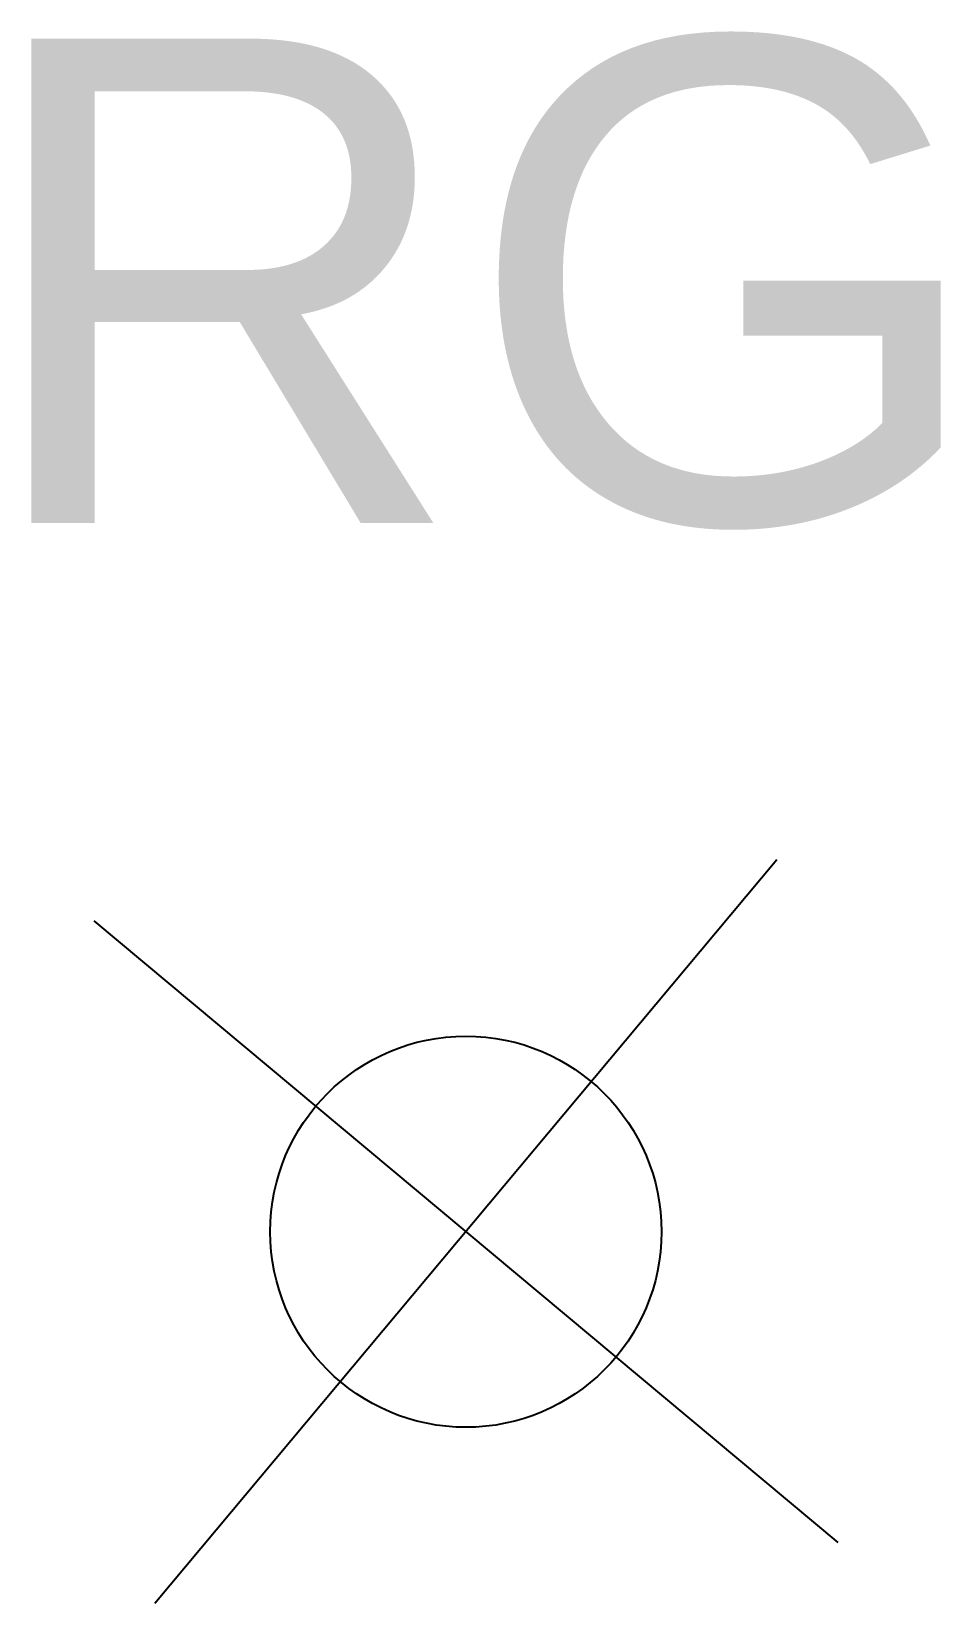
# Model space of a CAD drawing. Header units: metres. Extents: x -0.268 to 0.293, y -0.23 to 0.742.
import ezdxf
from ezdxf.enums import TextEntityAlignment as Align

# ---------------------------------------------------------------- set-up
doc = ezdxf.new("R2010")
doc.units = ezdxf.units.M
doc.header["$LTSCALE"] = 20
doc.layers.add('GF-Registro de Água', color=4, linetype='Continuous')
doc.styles.add('ARIAL', font='arial.ttf')

# ---------------------------------------------------------------- blocks, each defined once
blk = doc.blocks.new('ASDGAHAHA')
at = {"layer": 'GF-Registro de Água', "linetype": 'Continuous', "ltscale": 20}
for p, q in [((0.4768, 0.5704), (-0.4768, -0.5704)), ((0.5704, -0.4768), (-0.5704, 0.4768))]:
    blk.add_line(p, q, dxfattribs=at)
blk.add_circle((0, 0), 0.3, dxfattribs=at)
at = {"layer": 'GF-Registro de Água', "color": 7, "linetype": 'Continuous', "lineweight": 0, "style": 'ARIAL'}
blk.add_text('RG', height=0.74291, rotation=270, dxfattribs=at).set_placement((1.4588, 0.7512), align=Align.MIDDLE_LEFT)

msp = doc.modelspace()

# ---------------------------------------------------------------- block references
at = {"layer": 'GF-Registro de Água', "ltscale": 2.5, "xscale": 0.4027253176752547, "yscale": 0.4027253176752547, "zscale": 0.5799615749931665, "rotation": 89.99999999763243}
msp.add_blockref('ASDGAHAHA', (0, 0), dxfattribs=at)

doc.saveas('drawing.dxf')
